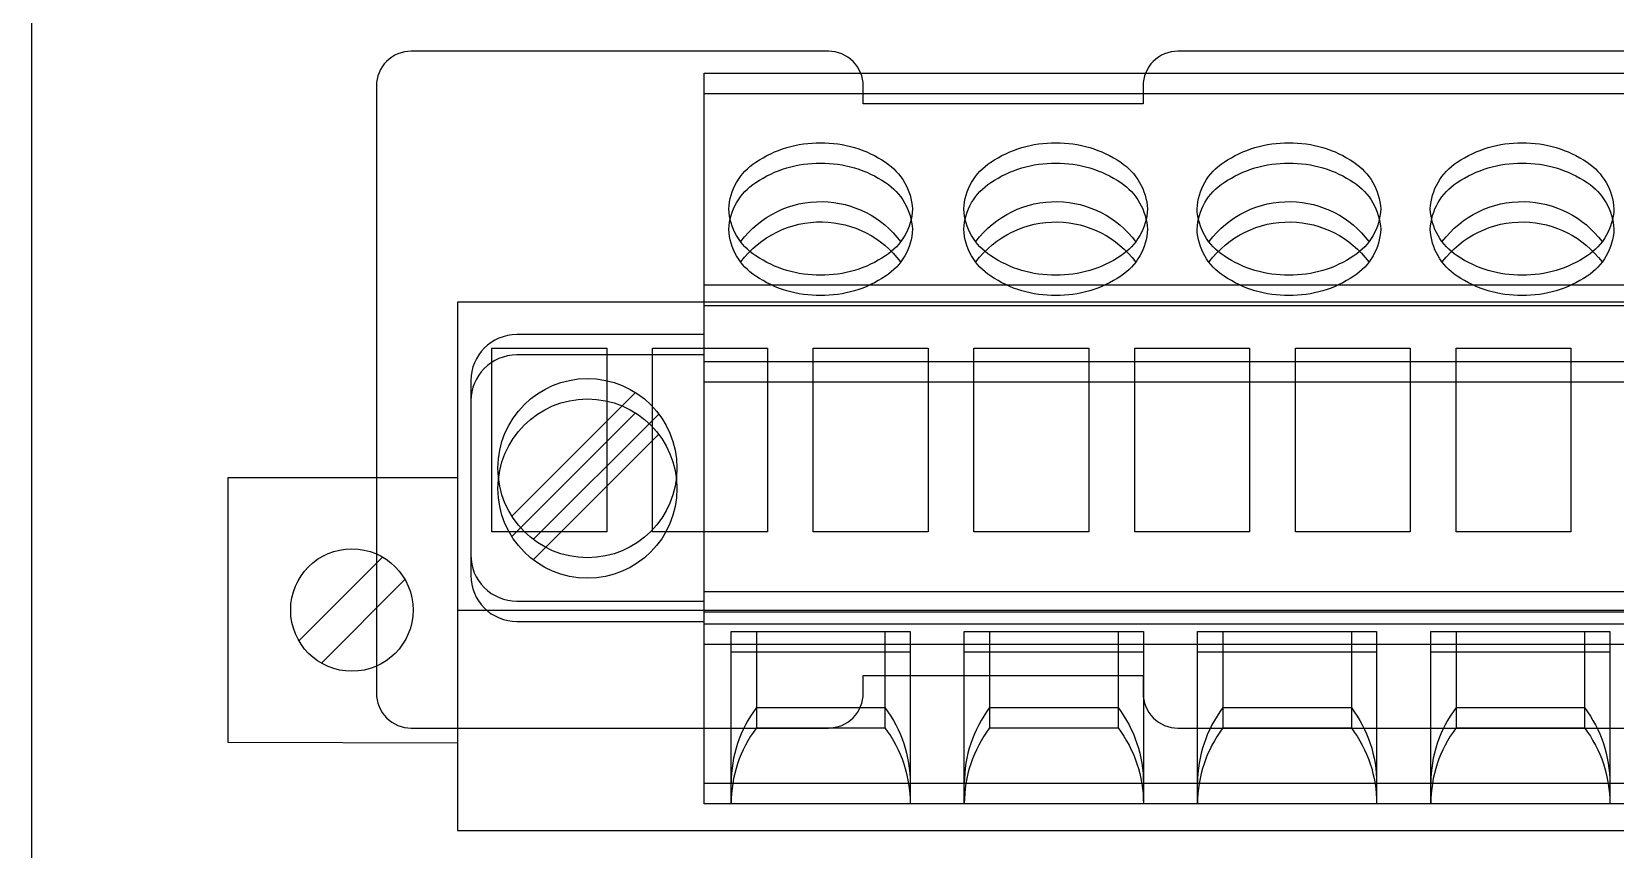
# Model space of a CAD drawing. Extents: x 0.3 to 23.7, y 0.2 to 17.5.
# Drawn here: x 17.607 to 18.965, y 4.358 to 5.059 of the extents above; entities that cross this region are included whole.
import ezdxf

# ---------------------------------------------------------------- set-up
doc = ezdxf.new("R2010")
doc.units = 0
doc.header["$MEASUREMENT"] = 0
for name, color, linetype in [('3_01__0-__EMPTY', 7, 'CONTINUOUS'), ('3_02__91___10__RTD_-_TC', 7, 'CONTINUOUS'), ('3_03__9X___10__RTD', 7, 'CONTINUOUS'), ('3_04__C-___4__DI_-__3__DO_', 7, 'CONTINUOUS'), ('3_05__2X___8__DO__STANDARD', 7, 'CONTINUOUS'), ('3_06__2A___8__DO__STANDARD', 7, 'CONTINUOUS'), ('3_07__2B___8__DO__STANDARD', 7, 'CONTINUOUS'), ('3_08__2C___8__DO__STANDARD', 7, 'CONTINUOUS'), ('3_09__3-___8__DI', 7, 'CONTINUOUS'), ('3_10__5-___8__AI', 7, 'CONTINUOUS'), ('3_11__6-___4__AI_-__4__AO_', 7, 'CONTINUOUS'), ('3_12__D-___14__DI', 7, 'CONTINUOUS'), ('7_00_____DWG', 7, 'CONTINUOUS')]:
    doc.layers.add(name, color=color, linetype=linetype)

msp = doc.modelspace()

# ---------------------------------------------------------------- linework, layer by layer
at = {"layer": '3_01__0-__EMPTY'}
msp.add_lwpolyline([(19.5555, 5.042), (18.5902, 5.042, 0.414214), (18.5603, 5.0121), (18.5603, 4.997), (18.3203, 4.997), (18.3203, 5.0121, 0.414214), (18.2905, 5.042), (17.9327, 5.042, 0.414973), (17.9028, 5.0121), (17.9028, 4.4919, 0.414973), (17.9327, 4.462), (18.2905, 4.462, 0.414214), (18.3203, 4.4919), (18.3203, 4.507), (18.5603, 4.507), (18.5603, 4.4919, 0.414214), (18.5902, 4.462), (19.5555, 4.462, 0.414214)], format="xyb", dxfattribs=at)
at = {"layer": '3_02__91___10__RTD_-_TC'}
for points in [[(17.9724, 4.3741), (20.059, 4.3741), (20.059, 4.8269), (17.9724, 4.8269)], [(18.0019, 4.7875), (18.1003, 4.7875), (18.1003, 4.63), (18.0019, 4.63)], [(18.1397, 4.7875), (18.2381, 4.7875), (18.2381, 4.63), (18.1397, 4.63)], [(18.2775, 4.7875), (18.3759, 4.7875), (18.3759, 4.63), (18.2775, 4.63)], [(18.4153, 4.7875), (18.5137, 4.7875), (18.5137, 4.63), (18.4153, 4.63)], [(18.5531, 4.7875), (18.6515, 4.7875), (18.6515, 4.63), (18.5531, 4.63)], [(18.6909, 4.7875), (18.7893, 4.7875), (18.7893, 4.63), (18.6909, 4.63)], [(18.8287, 4.7875), (18.9271, 4.7875), (18.9271, 4.63), (18.8287, 4.63)]]:
    msp.add_lwpolyline(points, close=True, dxfattribs=at)
for points in [[(17.9724, 4.6763), (17.7755, 4.6763), (17.7755, 4.4499), (17.9724, 4.4493)], [(17.9081, 4.6085), (17.8363, 4.5368)], [(17.8556, 4.5176), (17.9273, 4.5893)], [(17.9724, 4.5631), (20.059, 4.5631)]]:
    msp.add_lwpolyline(points, dxfattribs=at)
msp.add_circle((17.8818, 4.5631), 0.0525, dxfattribs=at)
at = {"layer": '3_03__9X___10__RTD'}
for points in [[(17.9724, 4.3741), (20.059, 4.3741), (20.059, 4.8269), (17.9724, 4.8269)], [(18.0019, 4.7875), (18.1003, 4.7875), (18.1003, 4.63), (18.0019, 4.63)], [(18.1397, 4.7875), (18.2381, 4.7875), (18.2381, 4.63), (18.1397, 4.63)], [(18.2775, 4.7875), (18.3759, 4.7875), (18.3759, 4.63), (18.2775, 4.63)], [(18.4153, 4.7875), (18.5137, 4.7875), (18.5137, 4.63), (18.4153, 4.63)], [(18.5531, 4.7875), (18.6515, 4.7875), (18.6515, 4.63), (18.5531, 4.63)], [(18.6909, 4.7875), (18.7893, 4.7875), (18.7893, 4.63), (18.6909, 4.63)], [(18.8287, 4.7875), (18.9271, 4.7875), (18.9271, 4.63), (18.8287, 4.63)]]:
    msp.add_lwpolyline(points, close=True, dxfattribs=at)
for points in [[(17.9724, 4.6763), (17.7755, 4.6763), (17.7755, 4.4499), (17.9724, 4.4493)], [(17.9081, 4.6085), (17.8363, 4.5368)], [(17.8556, 4.5176), (17.9273, 4.5893)], [(17.9724, 4.5631), (20.059, 4.5631)]]:
    msp.add_lwpolyline(points, dxfattribs=at)
msp.add_circle((17.8818, 4.5631), 0.0525, dxfattribs=at)
at = {"layer": '3_04__C-___4__DI_-__3__DO_'}
msp.add_lwpolyline([(18.1838, 5.0233), (19.7838, 5.0233), (19.7838, 4.4145), (18.1838, 4.4145)], close=True, dxfattribs=at)
for points in [[(18.2051, 4.9068, -0.244062), (18.2281, 4.9468, -0.154167), (18.2838, 4.9634, -0.154167), (18.3395, 4.9468, -0.236767), (18.3625, 4.9068, -0.24406), (18.3395, 4.8667, -0.154167), (18.2838, 4.8502, -0.154167), (18.2281, 4.8667, -0.244061)], [(18.4066, 4.9068, -0.244062), (18.4297, 4.9468, -0.154167), (18.4854, 4.9634, -0.154167), (18.5411, 4.9468, -0.236767), (18.5641, 4.9068, -0.24406), (18.5411, 4.8667, -0.154167), (18.4854, 4.8501, -0.154167), (18.4297, 4.8667, -0.244061)], [(18.6066, 4.9068, -0.244062), (18.6297, 4.9468, -0.154167), (18.6854, 4.9634, -0.154167), (18.7411, 4.9468, -0.236767), (18.7641, 4.9068, -0.24406), (18.7411, 4.8667, -0.154167), (18.6854, 4.8501, -0.154167), (18.6297, 4.8667, -0.244061)], [(18.8066, 4.9068, -0.244062), (18.8297, 4.9468, -0.154167), (18.8854, 4.9634, -0.154167), (18.9411, 4.9468, -0.236767), (18.9641, 4.9068, -0.24406), (18.9411, 4.8667, -0.154167), (18.8854, 4.8501, -0.154167), (18.8297, 4.8667, -0.244061)]]:
    msp.add_lwpolyline(points, format="xyb", close=True, dxfattribs=at)
for points in [[(18.2152, 4.8788, -0.001746), (18.2153, 4.8789, -0.240907), (18.2854, 4.9131, -0.231198), (18.3523, 4.8789, -0.005828), (18.3526, 4.879)], [(18.4167, 4.8787, -0.001746), (18.4169, 4.8789, -0.240907), (18.487, 4.9131, -0.231198), (18.5539, 4.8789, -0.005828), (18.5542, 4.8789)], [(18.6167, 4.8787, -0.001746), (18.6169, 4.8789, -0.240907), (18.687, 4.9131, -0.231198), (18.7539, 4.8789, -0.005828), (18.7542, 4.8789)], [(18.8167, 4.8787, -0.001746), (18.8169, 4.8789, -0.240907), (18.887, 4.9131, -0.231198), (18.9539, 4.8789, -0.005828), (18.9542, 4.8789)], [(18.1838, 4.7991), (18.0232, 4.7991, 0.414169), (17.9838, 4.7597), (17.9838, 4.6102, 0.414258), (18.0232, 4.5708), (18.1838, 4.5708)], [(18.2287, 4.5446), (18.2287, 4.4795, 0.162853), (18.207, 4.4145, 1.944453)], [(18.3389, 4.5446), (18.3389, 4.4795, -0.162853), (18.3606, 4.4145, -1.944453)], [(18.4287, 4.5446), (18.4287, 4.4795, 0.162853), (18.407, 4.4145, 1.944453)], [(18.5389, 4.5446), (18.5389, 4.4795, -0.162853), (18.5606, 4.4145, -1.944453)], [(18.6287, 4.5446), (18.6287, 4.4795, 0.162853), (18.607, 4.4145, 1.944453)], [(18.7389, 4.5446), (18.7389, 4.4795, -0.162853), (18.7606, 4.4145, -1.944453)], [(18.8287, 4.5446), (18.8287, 4.4795, 0.162853), (18.807, 4.4145, 1.944453)], [(18.9389, 4.5446), (18.9389, 4.4795, -0.162853), (18.9606, 4.4145, -1.944453)]]:
    msp.add_lwpolyline(points, format="xyb", dxfattribs=at)
for points in [[(18.1838, 4.8417), (19.7838, 4.8417)], [(18.1838, 4.7762), (19.7838, 4.7762)], [(18.0189, 4.6436), (18.1249, 4.7495)], [(18.0373, 4.6236), (18.1449, 4.7311)], [(18.1838, 4.5791), (19.7838, 4.5791)], [(18.1838, 4.5513), (19.7838, 4.5513)], [(18.207, 4.4145), (18.207, 4.5446), (18.3606, 4.5446), (18.3606, 4.4145)], [(18.407, 4.4145), (18.407, 4.5446), (18.5606, 4.5446), (18.5606, 4.4145)], [(18.607, 4.4145), (18.607, 4.5446), (18.7606, 4.5446), (18.7606, 4.4145)], [(18.807, 4.4145), (18.807, 4.5446), (18.9606, 4.5446), (18.9606, 4.4145)], [(18.2287, 4.4795), (18.3389, 4.4795)], [(18.4287, 4.4795), (18.5389, 4.4795)], [(18.6287, 4.4795), (18.7389, 4.4795)], [(18.8287, 4.4795), (18.9389, 4.4795)]]:
    msp.add_lwpolyline(points, dxfattribs=at)
msp.add_circle((18.0838, 4.6847), 0.0768, dxfattribs=at)
at = {"layer": '3_05__2X___8__DO__STANDARD'}
msp.add_lwpolyline([(18.1838, 5.0233), (19.7838, 5.0233), (19.7838, 4.4145), (18.1838, 4.4145)], close=True, dxfattribs=at)
for points in [[(18.2051, 4.9068, -0.244062), (18.2281, 4.9468, -0.154167), (18.2838, 4.9634, -0.154167), (18.3395, 4.9468, -0.236767), (18.3625, 4.9068, -0.24406), (18.3395, 4.8667, -0.154167), (18.2838, 4.8502, -0.154167), (18.2281, 4.8667, -0.244061)], [(18.4066, 4.9068, -0.244062), (18.4297, 4.9468, -0.154167), (18.4854, 4.9634, -0.154167), (18.5411, 4.9468, -0.236767), (18.5641, 4.9068, -0.24406), (18.5411, 4.8667, -0.154167), (18.4854, 4.8501, -0.154167), (18.4297, 4.8667, -0.244061)], [(18.6066, 4.9068, -0.244062), (18.6297, 4.9468, -0.154167), (18.6854, 4.9634, -0.154167), (18.7411, 4.9468, -0.236767), (18.7641, 4.9068, -0.24406), (18.7411, 4.8667, -0.154167), (18.6854, 4.8501, -0.154167), (18.6297, 4.8667, -0.244061)], [(18.8066, 4.9068, -0.244062), (18.8297, 4.9468, -0.154167), (18.8854, 4.9634, -0.154167), (18.9411, 4.9468, -0.236767), (18.9641, 4.9068, -0.24406), (18.9411, 4.8667, -0.154167), (18.8854, 4.8501, -0.154167), (18.8297, 4.8667, -0.244061)]]:
    msp.add_lwpolyline(points, format="xyb", close=True, dxfattribs=at)
for points in [[(18.2152, 4.8788, -0.001746), (18.2153, 4.8789, -0.240907), (18.2854, 4.9131, -0.231198), (18.3523, 4.8789, -0.005828), (18.3526, 4.879)], [(18.4167, 4.8787, -0.001746), (18.4169, 4.8789, -0.240907), (18.487, 4.9131, -0.231198), (18.5539, 4.8789, -0.005828), (18.5542, 4.8789)], [(18.6167, 4.8787, -0.001746), (18.6169, 4.8789, -0.240907), (18.687, 4.9131, -0.231198), (18.7539, 4.8789, -0.005828), (18.7542, 4.8789)], [(18.8167, 4.8787, -0.001746), (18.8169, 4.8789, -0.240907), (18.887, 4.9131, -0.231198), (18.9539, 4.8789, -0.005828), (18.9542, 4.8789)], [(18.1838, 4.7991), (18.0232, 4.7991, 0.414169), (17.9838, 4.7597), (17.9838, 4.6102, 0.414258), (18.0232, 4.5708), (18.1838, 4.5708)], [(18.2287, 4.5446), (18.2287, 4.4795, 0.162853), (18.207, 4.4145, 1.944453)], [(18.3389, 4.5446), (18.3389, 4.4795, -0.162853), (18.3606, 4.4145, -1.944453)], [(18.4287, 4.5446), (18.4287, 4.4795, 0.162853), (18.407, 4.4145, 1.944453)], [(18.5389, 4.5446), (18.5389, 4.4795, -0.162853), (18.5606, 4.4145, -1.944453)], [(18.6287, 4.5446), (18.6287, 4.4795, 0.162853), (18.607, 4.4145, 1.944453)], [(18.7389, 4.5446), (18.7389, 4.4795, -0.162853), (18.7606, 4.4145, -1.944453)], [(18.8287, 4.5446), (18.8287, 4.4795, 0.162853), (18.807, 4.4145, 1.944453)], [(18.9389, 4.5446), (18.9389, 4.4795, -0.162853), (18.9606, 4.4145, -1.944453)]]:
    msp.add_lwpolyline(points, format="xyb", dxfattribs=at)
for points in [[(18.1838, 4.8417), (19.7838, 4.8417)], [(18.1838, 4.7762), (19.7838, 4.7762)], [(18.0189, 4.6436), (18.1249, 4.7495)], [(18.0373, 4.6236), (18.1449, 4.7311)], [(18.1838, 4.5791), (19.7838, 4.5791)], [(18.1838, 4.5513), (19.7838, 4.5513)], [(18.207, 4.4145), (18.207, 4.5446), (18.3606, 4.5446), (18.3606, 4.4145)], [(18.407, 4.4145), (18.407, 4.5446), (18.5606, 4.5446), (18.5606, 4.4145)], [(18.607, 4.4145), (18.607, 4.5446), (18.7606, 4.5446), (18.7606, 4.4145)], [(18.807, 4.4145), (18.807, 4.5446), (18.9606, 4.5446), (18.9606, 4.4145)], [(18.2287, 4.4795), (18.3389, 4.4795)], [(18.4287, 4.4795), (18.5389, 4.4795)], [(18.6287, 4.4795), (18.7389, 4.4795)], [(18.8287, 4.4795), (18.9389, 4.4795)]]:
    msp.add_lwpolyline(points, dxfattribs=at)
msp.add_circle((18.0838, 4.6847), 0.0768, dxfattribs=at)
at = {"layer": '3_06__2A___8__DO__STANDARD'}
msp.add_lwpolyline([(18.1838, 5.0233), (19.7838, 5.0233), (19.7838, 4.4145), (18.1838, 4.4145)], close=True, dxfattribs=at)
for points in [[(18.2051, 4.9068, -0.244062), (18.2281, 4.9468, -0.154167), (18.2838, 4.9634, -0.154167), (18.3395, 4.9468, -0.236767), (18.3625, 4.9068, -0.24406), (18.3395, 4.8667, -0.154167), (18.2838, 4.8502, -0.154167), (18.2281, 4.8667, -0.244061)], [(18.4066, 4.9068, -0.244062), (18.4297, 4.9468, -0.154167), (18.4854, 4.9634, -0.154167), (18.5411, 4.9468, -0.236767), (18.5641, 4.9068, -0.24406), (18.5411, 4.8667, -0.154167), (18.4854, 4.8501, -0.154167), (18.4297, 4.8667, -0.244061)], [(18.6066, 4.9068, -0.244062), (18.6297, 4.9468, -0.154167), (18.6854, 4.9634, -0.154167), (18.7411, 4.9468, -0.236767), (18.7641, 4.9068, -0.24406), (18.7411, 4.8667, -0.154167), (18.6854, 4.8501, -0.154167), (18.6297, 4.8667, -0.244061)], [(18.8066, 4.9068, -0.244062), (18.8297, 4.9468, -0.154167), (18.8854, 4.9634, -0.154167), (18.9411, 4.9468, -0.236767), (18.9641, 4.9068, -0.24406), (18.9411, 4.8667, -0.154167), (18.8854, 4.8501, -0.154167), (18.8297, 4.8667, -0.244061)]]:
    msp.add_lwpolyline(points, format="xyb", close=True, dxfattribs=at)
for points in [[(18.2152, 4.8788, -0.001746), (18.2153, 4.8789, -0.240907), (18.2854, 4.9131, -0.231198), (18.3523, 4.8789, -0.005828), (18.3526, 4.879)], [(18.4167, 4.8787, -0.001746), (18.4169, 4.8789, -0.240907), (18.487, 4.9131, -0.231198), (18.5539, 4.8789, -0.005828), (18.5542, 4.8789)], [(18.6167, 4.8787, -0.001746), (18.6169, 4.8789, -0.240907), (18.687, 4.9131, -0.231198), (18.7539, 4.8789, -0.005828), (18.7542, 4.8789)], [(18.8167, 4.8787, -0.001746), (18.8169, 4.8789, -0.240907), (18.887, 4.9131, -0.231198), (18.9539, 4.8789, -0.005828), (18.9542, 4.8789)], [(18.1838, 4.7991), (18.0232, 4.7991, 0.414169), (17.9838, 4.7597), (17.9838, 4.6102, 0.414258), (18.0232, 4.5708), (18.1838, 4.5708)], [(18.2287, 4.5446), (18.2287, 4.4795, 0.162853), (18.207, 4.4145, 1.944453)], [(18.3389, 4.5446), (18.3389, 4.4795, -0.162853), (18.3606, 4.4145, -1.944453)], [(18.4287, 4.5446), (18.4287, 4.4795, 0.162853), (18.407, 4.4145, 1.944453)], [(18.5389, 4.5446), (18.5389, 4.4795, -0.162853), (18.5606, 4.4145, -1.944453)], [(18.6287, 4.5446), (18.6287, 4.4795, 0.162853), (18.607, 4.4145, 1.944453)], [(18.7389, 4.5446), (18.7389, 4.4795, -0.162853), (18.7606, 4.4145, -1.944453)], [(18.8287, 4.5446), (18.8287, 4.4795, 0.162853), (18.807, 4.4145, 1.944453)], [(18.9389, 4.5446), (18.9389, 4.4795, -0.162853), (18.9606, 4.4145, -1.944453)]]:
    msp.add_lwpolyline(points, format="xyb", dxfattribs=at)
for points in [[(18.1838, 4.8417), (19.7838, 4.8417)], [(18.1838, 4.7762), (19.7838, 4.7762)], [(18.0189, 4.6436), (18.1249, 4.7495)], [(18.0373, 4.6236), (18.1449, 4.7311)], [(18.1838, 4.5791), (19.7838, 4.5791)], [(18.1838, 4.5513), (19.7838, 4.5513)], [(18.207, 4.4145), (18.207, 4.5446), (18.3606, 4.5446), (18.3606, 4.4145)], [(18.407, 4.4145), (18.407, 4.5446), (18.5606, 4.5446), (18.5606, 4.4145)], [(18.607, 4.4145), (18.607, 4.5446), (18.7606, 4.5446), (18.7606, 4.4145)], [(18.807, 4.4145), (18.807, 4.5446), (18.9606, 4.5446), (18.9606, 4.4145)], [(18.2287, 4.4795), (18.3389, 4.4795)], [(18.4287, 4.4795), (18.5389, 4.4795)], [(18.6287, 4.4795), (18.7389, 4.4795)], [(18.8287, 4.4795), (18.9389, 4.4795)]]:
    msp.add_lwpolyline(points, dxfattribs=at)
msp.add_circle((18.0838, 4.6847), 0.0768, dxfattribs=at)
at = {"layer": '3_07__2B___8__DO__STANDARD'}
msp.add_lwpolyline([(18.1838, 5.0233), (19.7838, 5.0233), (19.7838, 4.4145), (18.1838, 4.4145)], close=True, dxfattribs=at)
for points in [[(18.2051, 4.9068, -0.244062), (18.2281, 4.9468, -0.154167), (18.2838, 4.9634, -0.154167), (18.3395, 4.9468, -0.236767), (18.3625, 4.9068, -0.24406), (18.3395, 4.8667, -0.154167), (18.2838, 4.8502, -0.154167), (18.2281, 4.8667, -0.244061)], [(18.4066, 4.9068, -0.244062), (18.4297, 4.9468, -0.154167), (18.4854, 4.9634, -0.154167), (18.5411, 4.9468, -0.236767), (18.5641, 4.9068, -0.24406), (18.5411, 4.8667, -0.154167), (18.4854, 4.8501, -0.154167), (18.4297, 4.8667, -0.244061)], [(18.6066, 4.9068, -0.244062), (18.6297, 4.9468, -0.154167), (18.6854, 4.9634, -0.154167), (18.7411, 4.9468, -0.236767), (18.7641, 4.9068, -0.24406), (18.7411, 4.8667, -0.154167), (18.6854, 4.8501, -0.154167), (18.6297, 4.8667, -0.244061)], [(18.8066, 4.9068, -0.244062), (18.8297, 4.9468, -0.154167), (18.8854, 4.9634, -0.154167), (18.9411, 4.9468, -0.236767), (18.9641, 4.9068, -0.24406), (18.9411, 4.8667, -0.154167), (18.8854, 4.8501, -0.154167), (18.8297, 4.8667, -0.244061)]]:
    msp.add_lwpolyline(points, format="xyb", close=True, dxfattribs=at)
for points in [[(18.2152, 4.8788, -0.001746), (18.2153, 4.8789, -0.240907), (18.2854, 4.9131, -0.231198), (18.3523, 4.8789, -0.005828), (18.3526, 4.879)], [(18.4167, 4.8787, -0.001746), (18.4169, 4.8789, -0.240907), (18.487, 4.9131, -0.231198), (18.5539, 4.8789, -0.005828), (18.5542, 4.8789)], [(18.6167, 4.8787, -0.001746), (18.6169, 4.8789, -0.240907), (18.687, 4.9131, -0.231198), (18.7539, 4.8789, -0.005828), (18.7542, 4.8789)], [(18.8167, 4.8787, -0.001746), (18.8169, 4.8789, -0.240907), (18.887, 4.9131, -0.231198), (18.9539, 4.8789, -0.005828), (18.9542, 4.8789)], [(18.1838, 4.7991), (18.0232, 4.7991, 0.414169), (17.9838, 4.7597), (17.9838, 4.6102, 0.414258), (18.0232, 4.5708), (18.1838, 4.5708)], [(18.2287, 4.5446), (18.2287, 4.4795, 0.162853), (18.207, 4.4145, 1.944453)], [(18.3389, 4.5446), (18.3389, 4.4795, -0.162853), (18.3606, 4.4145, -1.944453)], [(18.4287, 4.5446), (18.4287, 4.4795, 0.162853), (18.407, 4.4145, 1.944453)], [(18.5389, 4.5446), (18.5389, 4.4795, -0.162853), (18.5606, 4.4145, -1.944453)], [(18.6287, 4.5446), (18.6287, 4.4795, 0.162853), (18.607, 4.4145, 1.944453)], [(18.7389, 4.5446), (18.7389, 4.4795, -0.162853), (18.7606, 4.4145, -1.944453)], [(18.8287, 4.5446), (18.8287, 4.4795, 0.162853), (18.807, 4.4145, 1.944453)], [(18.9389, 4.5446), (18.9389, 4.4795, -0.162853), (18.9606, 4.4145, -1.944453)]]:
    msp.add_lwpolyline(points, format="xyb", dxfattribs=at)
for points in [[(18.1838, 4.8417), (19.7838, 4.8417)], [(18.1838, 4.7762), (19.7838, 4.7762)], [(18.0189, 4.6436), (18.1249, 4.7495)], [(18.0373, 4.6236), (18.1449, 4.7311)], [(18.1838, 4.5791), (19.7838, 4.5791)], [(18.1838, 4.5513), (19.7838, 4.5513)], [(18.207, 4.4145), (18.207, 4.5446), (18.3606, 4.5446), (18.3606, 4.4145)], [(18.407, 4.4145), (18.407, 4.5446), (18.5606, 4.5446), (18.5606, 4.4145)], [(18.607, 4.4145), (18.607, 4.5446), (18.7606, 4.5446), (18.7606, 4.4145)], [(18.807, 4.4145), (18.807, 4.5446), (18.9606, 4.5446), (18.9606, 4.4145)], [(18.2287, 4.4795), (18.3389, 4.4795)], [(18.4287, 4.4795), (18.5389, 4.4795)], [(18.6287, 4.4795), (18.7389, 4.4795)], [(18.8287, 4.4795), (18.9389, 4.4795)]]:
    msp.add_lwpolyline(points, dxfattribs=at)
msp.add_circle((18.0838, 4.6847), 0.0768, dxfattribs=at)
at = {"layer": '3_08__2C___8__DO__STANDARD'}
msp.add_lwpolyline([(18.1838, 5.0233), (19.7838, 5.0233), (19.7838, 4.4145), (18.1838, 4.4145)], close=True, dxfattribs=at)
for points in [[(18.2051, 4.9068, -0.244062), (18.2281, 4.9468, -0.154167), (18.2838, 4.9634, -0.154167), (18.3395, 4.9468, -0.236767), (18.3625, 4.9068, -0.24406), (18.3395, 4.8667, -0.154167), (18.2838, 4.8502, -0.154167), (18.2281, 4.8667, -0.244061)], [(18.4066, 4.9068, -0.244062), (18.4297, 4.9468, -0.154167), (18.4854, 4.9634, -0.154167), (18.5411, 4.9468, -0.236767), (18.5641, 4.9068, -0.24406), (18.5411, 4.8667, -0.154167), (18.4854, 4.8501, -0.154167), (18.4297, 4.8667, -0.244061)], [(18.6066, 4.9068, -0.244062), (18.6297, 4.9468, -0.154167), (18.6854, 4.9634, -0.154167), (18.7411, 4.9468, -0.236767), (18.7641, 4.9068, -0.24406), (18.7411, 4.8667, -0.154167), (18.6854, 4.8501, -0.154167), (18.6297, 4.8667, -0.244061)], [(18.8066, 4.9068, -0.244062), (18.8297, 4.9468, -0.154167), (18.8854, 4.9634, -0.154167), (18.9411, 4.9468, -0.236767), (18.9641, 4.9068, -0.24406), (18.9411, 4.8667, -0.154167), (18.8854, 4.8501, -0.154167), (18.8297, 4.8667, -0.244061)]]:
    msp.add_lwpolyline(points, format="xyb", close=True, dxfattribs=at)
for points in [[(18.2152, 4.8788, -0.001746), (18.2153, 4.8789, -0.240907), (18.2854, 4.9131, -0.231198), (18.3523, 4.8789, -0.005828), (18.3526, 4.879)], [(18.4167, 4.8787, -0.001746), (18.4169, 4.8789, -0.240907), (18.487, 4.9131, -0.231198), (18.5539, 4.8789, -0.005828), (18.5542, 4.8789)], [(18.6167, 4.8787, -0.001746), (18.6169, 4.8789, -0.240907), (18.687, 4.9131, -0.231198), (18.7539, 4.8789, -0.005828), (18.7542, 4.8789)], [(18.8167, 4.8787, -0.001746), (18.8169, 4.8789, -0.240907), (18.887, 4.9131, -0.231198), (18.9539, 4.8789, -0.005828), (18.9542, 4.8789)], [(18.1838, 4.7991), (18.0232, 4.7991, 0.414169), (17.9838, 4.7597), (17.9838, 4.6102, 0.414258), (18.0232, 4.5708), (18.1838, 4.5708)], [(18.2287, 4.5446), (18.2287, 4.4795, 0.162853), (18.207, 4.4145, 1.944453)], [(18.3389, 4.5446), (18.3389, 4.4795, -0.162853), (18.3606, 4.4145, -1.944453)], [(18.4287, 4.5446), (18.4287, 4.4795, 0.162853), (18.407, 4.4145, 1.944453)], [(18.5389, 4.5446), (18.5389, 4.4795, -0.162853), (18.5606, 4.4145, -1.944453)], [(18.6287, 4.5446), (18.6287, 4.4795, 0.162853), (18.607, 4.4145, 1.944453)], [(18.7389, 4.5446), (18.7389, 4.4795, -0.162853), (18.7606, 4.4145, -1.944453)], [(18.8287, 4.5446), (18.8287, 4.4795, 0.162853), (18.807, 4.4145, 1.944453)], [(18.9389, 4.5446), (18.9389, 4.4795, -0.162853), (18.9606, 4.4145, -1.944453)]]:
    msp.add_lwpolyline(points, format="xyb", dxfattribs=at)
for points in [[(18.1838, 4.8417), (19.7838, 4.8417)], [(18.1838, 4.7762), (19.7838, 4.7762)], [(18.0189, 4.6436), (18.1249, 4.7495)], [(18.0373, 4.6236), (18.1449, 4.7311)], [(18.1838, 4.5791), (19.7838, 4.5791)], [(18.1838, 4.5513), (19.7838, 4.5513)], [(18.207, 4.4145), (18.207, 4.5446), (18.3606, 4.5446), (18.3606, 4.4145)], [(18.407, 4.4145), (18.407, 4.5446), (18.5606, 4.5446), (18.5606, 4.4145)], [(18.607, 4.4145), (18.607, 4.5446), (18.7606, 4.5446), (18.7606, 4.4145)], [(18.807, 4.4145), (18.807, 4.5446), (18.9606, 4.5446), (18.9606, 4.4145)], [(18.2287, 4.4795), (18.3389, 4.4795)], [(18.4287, 4.4795), (18.5389, 4.4795)], [(18.6287, 4.4795), (18.7389, 4.4795)], [(18.8287, 4.4795), (18.9389, 4.4795)]]:
    msp.add_lwpolyline(points, dxfattribs=at)
msp.add_circle((18.0838, 4.6847), 0.0768, dxfattribs=at)
at = {"layer": '3_09__3-___8__DI'}
msp.add_lwpolyline([(18.1838, 5.0233), (19.7838, 5.0233), (19.7838, 4.4145), (18.1838, 4.4145)], close=True, dxfattribs=at)
for points in [[(18.2051, 4.9068, -0.244062), (18.2281, 4.9468, -0.154167), (18.2838, 4.9634, -0.154167), (18.3395, 4.9468, -0.236767), (18.3625, 4.9068, -0.24406), (18.3395, 4.8667, -0.154167), (18.2838, 4.8502, -0.154167), (18.2281, 4.8667, -0.244061)], [(18.4066, 4.9068, -0.244062), (18.4297, 4.9468, -0.154167), (18.4854, 4.9634, -0.154167), (18.5411, 4.9468, -0.236767), (18.5641, 4.9068, -0.24406), (18.5411, 4.8667, -0.154167), (18.4854, 4.8501, -0.154167), (18.4297, 4.8667, -0.244061)], [(18.6066, 4.9068, -0.244062), (18.6297, 4.9468, -0.154167), (18.6854, 4.9634, -0.154167), (18.7411, 4.9468, -0.236767), (18.7641, 4.9068, -0.24406), (18.7411, 4.8667, -0.154167), (18.6854, 4.8501, -0.154167), (18.6297, 4.8667, -0.244061)], [(18.8066, 4.9068, -0.244062), (18.8297, 4.9468, -0.154167), (18.8854, 4.9634, -0.154167), (18.9411, 4.9468, -0.236767), (18.9641, 4.9068, -0.24406), (18.9411, 4.8667, -0.154167), (18.8854, 4.8501, -0.154167), (18.8297, 4.8667, -0.244061)]]:
    msp.add_lwpolyline(points, format="xyb", close=True, dxfattribs=at)
for points in [[(18.2152, 4.8788, -0.001746), (18.2153, 4.8789, -0.240907), (18.2854, 4.9131, -0.231198), (18.3523, 4.8789, -0.005828), (18.3526, 4.879)], [(18.4167, 4.8787, -0.001746), (18.4169, 4.8789, -0.240907), (18.487, 4.9131, -0.231198), (18.5539, 4.8789, -0.005828), (18.5542, 4.8789)], [(18.6167, 4.8787, -0.001746), (18.6169, 4.8789, -0.240907), (18.687, 4.9131, -0.231198), (18.7539, 4.8789, -0.005828), (18.7542, 4.8789)], [(18.8167, 4.8787, -0.001746), (18.8169, 4.8789, -0.240907), (18.887, 4.9131, -0.231198), (18.9539, 4.8789, -0.005828), (18.9542, 4.8789)], [(18.1838, 4.7991), (18.0232, 4.7991, 0.414169), (17.9838, 4.7597), (17.9838, 4.6102, 0.414258), (18.0232, 4.5708), (18.1838, 4.5708)], [(18.2287, 4.5446), (18.2287, 4.4795, 0.162853), (18.207, 4.4145, 1.944453)], [(18.3389, 4.5446), (18.3389, 4.4795, -0.162853), (18.3606, 4.4145, -1.944453)], [(18.4287, 4.5446), (18.4287, 4.4795, 0.162853), (18.407, 4.4145, 1.944453)], [(18.5389, 4.5446), (18.5389, 4.4795, -0.162853), (18.5606, 4.4145, -1.944453)], [(18.6287, 4.5446), (18.6287, 4.4795, 0.162853), (18.607, 4.4145, 1.944453)], [(18.7389, 4.5446), (18.7389, 4.4795, -0.162853), (18.7606, 4.4145, -1.944453)], [(18.8287, 4.5446), (18.8287, 4.4795, 0.162853), (18.807, 4.4145, 1.944453)], [(18.9389, 4.5446), (18.9389, 4.4795, -0.162853), (18.9606, 4.4145, -1.944453)]]:
    msp.add_lwpolyline(points, format="xyb", dxfattribs=at)
for points in [[(18.1838, 4.8417), (19.7838, 4.8417)], [(18.1838, 4.7762), (19.7838, 4.7762)], [(18.0189, 4.6436), (18.1249, 4.7495)], [(18.0373, 4.6236), (18.1449, 4.7311)], [(18.1838, 4.5791), (19.7838, 4.5791)], [(18.1838, 4.5513), (19.7838, 4.5513)], [(18.207, 4.4145), (18.207, 4.5446), (18.3606, 4.5446), (18.3606, 4.4145)], [(18.407, 4.4145), (18.407, 4.5446), (18.5606, 4.5446), (18.5606, 4.4145)], [(18.607, 4.4145), (18.607, 4.5446), (18.7606, 4.5446), (18.7606, 4.4145)], [(18.807, 4.4145), (18.807, 4.5446), (18.9606, 4.5446), (18.9606, 4.4145)], [(18.2287, 4.4795), (18.3389, 4.4795)], [(18.4287, 4.4795), (18.5389, 4.4795)], [(18.6287, 4.4795), (18.7389, 4.4795)], [(18.8287, 4.4795), (18.9389, 4.4795)]]:
    msp.add_lwpolyline(points, dxfattribs=at)
msp.add_circle((18.0838, 4.6847), 0.0768, dxfattribs=at)
at = {"layer": '3_10__5-___8__AI'}
msp.add_lwpolyline([(18.1838, 5.0058), (19.7838, 5.0058), (19.7838, 4.3971), (18.1838, 4.3971)], close=True, dxfattribs=at)
for points in [[(18.2051, 4.8894, -0.244062), (18.2281, 4.9294, -0.154167), (18.2838, 4.946, -0.154167), (18.3395, 4.9294, -0.236767), (18.3625, 4.8894, -0.24406), (18.3395, 4.8493, -0.154167), (18.2838, 4.8327, -0.154167), (18.2281, 4.8493, -0.244061)], [(18.4066, 4.8894, -0.244062), (18.4297, 4.9294, -0.154167), (18.4854, 4.946, -0.154167), (18.5411, 4.9294, -0.236767), (18.5641, 4.8894, -0.24406), (18.5411, 4.8493, -0.154167), (18.4854, 4.8327, -0.154167), (18.4297, 4.8493, -0.244061)], [(18.6066, 4.8894, -0.244062), (18.6297, 4.9294, -0.154167), (18.6854, 4.946, -0.154167), (18.7411, 4.9294, -0.236767), (18.7641, 4.8894, -0.24406), (18.7411, 4.8493, -0.154167), (18.6854, 4.8327, -0.154167), (18.6297, 4.8493, -0.244061)], [(18.8066, 4.8894, -0.244062), (18.8297, 4.9294, -0.154167), (18.8854, 4.946, -0.154167), (18.9411, 4.9294, -0.236767), (18.9641, 4.8894, -0.24406), (18.9411, 4.8493, -0.154167), (18.8854, 4.8327, -0.154167), (18.8297, 4.8493, -0.244061)]]:
    msp.add_lwpolyline(points, format="xyb", close=True, dxfattribs=at)
for points in [[(18.2152, 4.8613, -0.001746), (18.2153, 4.8615, -0.240907), (18.2854, 4.8957, -0.231198), (18.3523, 4.8615, -0.005828), (18.3526, 4.8615)], [(18.4167, 4.8613, -0.001746), (18.4169, 4.8614, -0.240907), (18.487, 4.8957, -0.231198), (18.5539, 4.8614, -0.005828), (18.5542, 4.8615)], [(18.6167, 4.8613, -0.001746), (18.6169, 4.8614, -0.240907), (18.687, 4.8957, -0.231198), (18.7539, 4.8614, -0.005828), (18.7542, 4.8615)], [(18.8167, 4.8613, -0.001746), (18.8169, 4.8614, -0.240907), (18.887, 4.8957, -0.231198), (18.9539, 4.8614, -0.005828), (18.9542, 4.8615)], [(18.1838, 4.7817), (18.0232, 4.7817, 0.414169), (17.9838, 4.7423), (17.9838, 4.5927, 0.414258), (18.0232, 4.5534), (18.1838, 4.5534)], [(18.2287, 4.5272), (18.2287, 4.4621, 0.162853), (18.207, 4.3971, 1.944453)], [(18.3389, 4.5272), (18.3389, 4.4621, -0.162853), (18.3606, 4.3971, -1.944453)], [(18.4287, 4.5272), (18.4287, 4.4621, 0.162853), (18.407, 4.3971, 1.944453)], [(18.5389, 4.5272), (18.5389, 4.4621, -0.162853), (18.5606, 4.3971, -1.944453)], [(18.6287, 4.5272), (18.6287, 4.4621, 0.162853), (18.607, 4.3971, 1.944453)], [(18.7389, 4.5272), (18.7389, 4.4621, -0.162853), (18.7606, 4.3971, -1.944453)], [(18.8287, 4.5272), (18.8287, 4.4621, 0.162853), (18.807, 4.3971, 1.944453)], [(18.9389, 4.5272), (18.9389, 4.4621, -0.162853), (18.9606, 4.3971, -1.944453)]]:
    msp.add_lwpolyline(points, format="xyb", dxfattribs=at)
for points in [[(18.1838, 4.8242), (19.7838, 4.8242)], [(18.1838, 4.7588), (19.7838, 4.7588)], [(18.0189, 4.6262), (18.1249, 4.7321)], [(18.0373, 4.6061), (18.1449, 4.7137)], [(18.1838, 4.5617), (19.7838, 4.5617)], [(18.1838, 4.5339), (19.7838, 4.5339)], [(18.207, 4.3971), (18.207, 4.5272), (18.3606, 4.5272), (18.3606, 4.3971)], [(18.407, 4.3971), (18.407, 4.5272), (18.5606, 4.5272), (18.5606, 4.3971)], [(18.607, 4.3971), (18.607, 4.5272), (18.7606, 4.5272), (18.7606, 4.3971)], [(18.807, 4.3971), (18.807, 4.5272), (18.9606, 4.5272), (18.9606, 4.3971)], [(18.2287, 4.4621), (18.3389, 4.4621)], [(18.4287, 4.4621), (18.5389, 4.4621)], [(18.6287, 4.4621), (18.7389, 4.4621)], [(18.8287, 4.4621), (18.9389, 4.4621)]]:
    msp.add_lwpolyline(points, dxfattribs=at)
msp.add_circle((18.0838, 4.6672), 0.0768, dxfattribs=at)
at = {"layer": '3_11__6-___4__AI_-__4__AO_'}
msp.add_lwpolyline([(18.1838, 5.0058), (19.7838, 5.0058), (19.7838, 4.3971), (18.1838, 4.3971)], close=True, dxfattribs=at)
for points in [[(18.2051, 4.8894, -0.244062), (18.2281, 4.9294, -0.154167), (18.2838, 4.946, -0.154167), (18.3395, 4.9294, -0.236767), (18.3625, 4.8894, -0.24406), (18.3395, 4.8493, -0.154167), (18.2838, 4.8327, -0.154167), (18.2281, 4.8493, -0.244061)], [(18.4066, 4.8894, -0.244062), (18.4297, 4.9294, -0.154167), (18.4854, 4.946, -0.154167), (18.5411, 4.9294, -0.236767), (18.5641, 4.8894, -0.24406), (18.5411, 4.8493, -0.154167), (18.4854, 4.8327, -0.154167), (18.4297, 4.8493, -0.244061)], [(18.6066, 4.8894, -0.244062), (18.6297, 4.9294, -0.154167), (18.6854, 4.946, -0.154167), (18.7411, 4.9294, -0.236767), (18.7641, 4.8894, -0.24406), (18.7411, 4.8493, -0.154167), (18.6854, 4.8327, -0.154167), (18.6297, 4.8493, -0.244061)], [(18.8066, 4.8894, -0.244062), (18.8297, 4.9294, -0.154167), (18.8854, 4.946, -0.154167), (18.9411, 4.9294, -0.236767), (18.9641, 4.8894, -0.24406), (18.9411, 4.8493, -0.154167), (18.8854, 4.8327, -0.154167), (18.8297, 4.8493, -0.244061)]]:
    msp.add_lwpolyline(points, format="xyb", close=True, dxfattribs=at)
for points in [[(18.2152, 4.8613, -0.001746), (18.2153, 4.8615, -0.240907), (18.2854, 4.8957, -0.231198), (18.3523, 4.8615, -0.005828), (18.3526, 4.8615)], [(18.4167, 4.8613, -0.001746), (18.4169, 4.8614, -0.240907), (18.487, 4.8957, -0.231198), (18.5539, 4.8614, -0.005828), (18.5542, 4.8615)], [(18.6167, 4.8613, -0.001746), (18.6169, 4.8614, -0.240907), (18.687, 4.8957, -0.231198), (18.7539, 4.8614, -0.005828), (18.7542, 4.8615)], [(18.8167, 4.8613, -0.001746), (18.8169, 4.8614, -0.240907), (18.887, 4.8957, -0.231198), (18.9539, 4.8614, -0.005828), (18.9542, 4.8615)], [(18.1838, 4.7817), (18.0232, 4.7817, 0.414169), (17.9838, 4.7423), (17.9838, 4.5927, 0.414258), (18.0232, 4.5534), (18.1838, 4.5534)], [(18.2287, 4.5272), (18.2287, 4.4621, 0.162853), (18.207, 4.3971, 1.944453)], [(18.3389, 4.5272), (18.3389, 4.4621, -0.162853), (18.3606, 4.3971, -1.944453)], [(18.4287, 4.5272), (18.4287, 4.4621, 0.162853), (18.407, 4.3971, 1.944453)], [(18.5389, 4.5272), (18.5389, 4.4621, -0.162853), (18.5606, 4.3971, -1.944453)], [(18.6287, 4.5272), (18.6287, 4.4621, 0.162853), (18.607, 4.3971, 1.944453)], [(18.7389, 4.5272), (18.7389, 4.4621, -0.162853), (18.7606, 4.3971, -1.944453)], [(18.8287, 4.5272), (18.8287, 4.4621, 0.162853), (18.807, 4.3971, 1.944453)], [(18.9389, 4.5272), (18.9389, 4.4621, -0.162853), (18.9606, 4.3971, -1.944453)]]:
    msp.add_lwpolyline(points, format="xyb", dxfattribs=at)
for points in [[(18.1838, 4.8242), (19.7838, 4.8242)], [(18.1838, 4.7588), (19.7838, 4.7588)], [(18.0189, 4.6262), (18.1249, 4.7321)], [(18.0373, 4.6061), (18.1449, 4.7137)], [(18.1838, 4.5617), (19.7838, 4.5617)], [(18.1838, 4.5339), (19.7838, 4.5339)], [(18.207, 4.3971), (18.207, 4.5272), (18.3606, 4.5272), (18.3606, 4.3971)], [(18.407, 4.3971), (18.407, 4.5272), (18.5606, 4.5272), (18.5606, 4.3971)], [(18.607, 4.3971), (18.607, 4.5272), (18.7606, 4.5272), (18.7606, 4.3971)], [(18.807, 4.3971), (18.807, 4.5272), (18.9606, 4.5272), (18.9606, 4.3971)], [(18.2287, 4.4621), (18.3389, 4.4621)], [(18.4287, 4.4621), (18.5389, 4.4621)], [(18.6287, 4.4621), (18.7389, 4.4621)], [(18.8287, 4.4621), (18.9389, 4.4621)]]:
    msp.add_lwpolyline(points, dxfattribs=at)
msp.add_circle((18.0838, 4.6672), 0.0768, dxfattribs=at)
at = {"layer": '3_12__D-___14__DI'}
msp.add_lwpolyline([(18.1838, 5.0233), (19.7838, 5.0233), (19.7838, 4.4145), (18.1838, 4.4145)], close=True, dxfattribs=at)
for points in [[(18.2051, 4.9068, -0.244062), (18.2281, 4.9468, -0.154167), (18.2838, 4.9634, -0.154167), (18.3395, 4.9468, -0.236767), (18.3625, 4.9068, -0.24406), (18.3395, 4.8667, -0.154167), (18.2838, 4.8502, -0.154167), (18.2281, 4.8667, -0.244061)], [(18.4066, 4.9068, -0.244062), (18.4297, 4.9468, -0.154167), (18.4854, 4.9634, -0.154167), (18.5411, 4.9468, -0.236767), (18.5641, 4.9068, -0.24406), (18.5411, 4.8667, -0.154167), (18.4854, 4.8501, -0.154167), (18.4297, 4.8667, -0.244061)], [(18.6066, 4.9068, -0.244062), (18.6297, 4.9468, -0.154167), (18.6854, 4.9634, -0.154167), (18.7411, 4.9468, -0.236767), (18.7641, 4.9068, -0.24406), (18.7411, 4.8667, -0.154167), (18.6854, 4.8501, -0.154167), (18.6297, 4.8667, -0.244061)], [(18.8066, 4.9068, -0.244062), (18.8297, 4.9468, -0.154167), (18.8854, 4.9634, -0.154167), (18.9411, 4.9468, -0.236767), (18.9641, 4.9068, -0.24406), (18.9411, 4.8667, -0.154167), (18.8854, 4.8501, -0.154167), (18.8297, 4.8667, -0.244061)]]:
    msp.add_lwpolyline(points, format="xyb", close=True, dxfattribs=at)
for points in [[(18.2152, 4.8788, -0.001746), (18.2153, 4.8789, -0.240907), (18.2854, 4.9131, -0.231198), (18.3523, 4.8789, -0.005828), (18.3526, 4.879)], [(18.4167, 4.8787, -0.001746), (18.4169, 4.8789, -0.240907), (18.487, 4.9131, -0.231198), (18.5539, 4.8789, -0.005828), (18.5542, 4.8789)], [(18.6167, 4.8787, -0.001746), (18.6169, 4.8789, -0.240907), (18.687, 4.9131, -0.231198), (18.7539, 4.8789, -0.005828), (18.7542, 4.8789)], [(18.8167, 4.8787, -0.001746), (18.8169, 4.8789, -0.240907), (18.887, 4.9131, -0.231198), (18.9539, 4.8789, -0.005828), (18.9542, 4.8789)], [(18.1838, 4.7991), (18.0232, 4.7991, 0.414169), (17.9838, 4.7597), (17.9838, 4.6102, 0.414258), (18.0232, 4.5708), (18.1838, 4.5708)], [(18.2287, 4.5446), (18.2287, 4.4795, 0.162853), (18.207, 4.4145, 1.944453)], [(18.3389, 4.5446), (18.3389, 4.4795, -0.162853), (18.3606, 4.4145, -1.944453)], [(18.4287, 4.5446), (18.4287, 4.4795, 0.162853), (18.407, 4.4145, 1.944453)], [(18.5389, 4.5446), (18.5389, 4.4795, -0.162853), (18.5606, 4.4145, -1.944453)], [(18.6287, 4.5446), (18.6287, 4.4795, 0.162853), (18.607, 4.4145, 1.944453)], [(18.7389, 4.5446), (18.7389, 4.4795, -0.162853), (18.7606, 4.4145, -1.944453)], [(18.8287, 4.5446), (18.8287, 4.4795, 0.162853), (18.807, 4.4145, 1.944453)], [(18.9389, 4.5446), (18.9389, 4.4795, -0.162853), (18.9606, 4.4145, -1.944453)]]:
    msp.add_lwpolyline(points, format="xyb", dxfattribs=at)
for points in [[(18.1838, 4.8417), (19.7838, 4.8417)], [(18.1838, 4.7762), (19.7838, 4.7762)], [(18.0189, 4.6436), (18.1249, 4.7495)], [(18.0373, 4.6236), (18.1449, 4.7311)], [(18.1838, 4.5791), (19.7838, 4.5791)], [(18.1838, 4.5513), (19.7838, 4.5513)], [(18.207, 4.4145), (18.207, 4.5446), (18.3606, 4.5446), (18.3606, 4.4145)], [(18.407, 4.4145), (18.407, 4.5446), (18.5606, 4.5446), (18.5606, 4.4145)], [(18.607, 4.4145), (18.607, 4.5446), (18.7606, 4.5446), (18.7606, 4.4145)], [(18.807, 4.4145), (18.807, 4.5446), (18.9606, 4.5446), (18.9606, 4.4145)], [(18.2287, 4.4795), (18.3389, 4.4795)], [(18.4287, 4.4795), (18.5389, 4.4795)], [(18.6287, 4.4795), (18.7389, 4.4795)], [(18.8287, 4.4795), (18.9389, 4.4795)]]:
    msp.add_lwpolyline(points, dxfattribs=at)
msp.add_circle((18.0838, 4.6847), 0.0768, dxfattribs=at)
at = {"layer": '7_00_____DWG'}
msp.add_lwpolyline([(17.9712, 8.8523), (22.6369, 8.8523, -0.414214), (22.7159, 8.7733), (22.7159, 8.6463, 0.414214), (22.7949, 8.5673), (22.9219, 8.5673, -0.414214), (23.0009, 8.4883), (23.0009, 1.9328, -0.414214), (22.9219, 1.8538), (22.7949, 1.8538, 0.414214), (22.7159, 1.7748), (22.7159, 1.6478, -0.414214), (22.6369, 1.5688), (17.9712, 1.5688, -0.414214), (17.8922, 1.6478), (17.8922, 1.7748, 0.414214), (17.8132, 1.8538), (17.6862, 1.8538, -0.414214), (17.6072, 1.9328), (17.6072, 8.4883, -0.414214), (17.6862, 8.5673), (17.8132, 8.5673, 0.414214), (17.8922, 8.6463), (17.8922, 8.7733, -0.414214)], format="xyb", close=True, dxfattribs=at)

doc.saveas('drawing.dxf')
